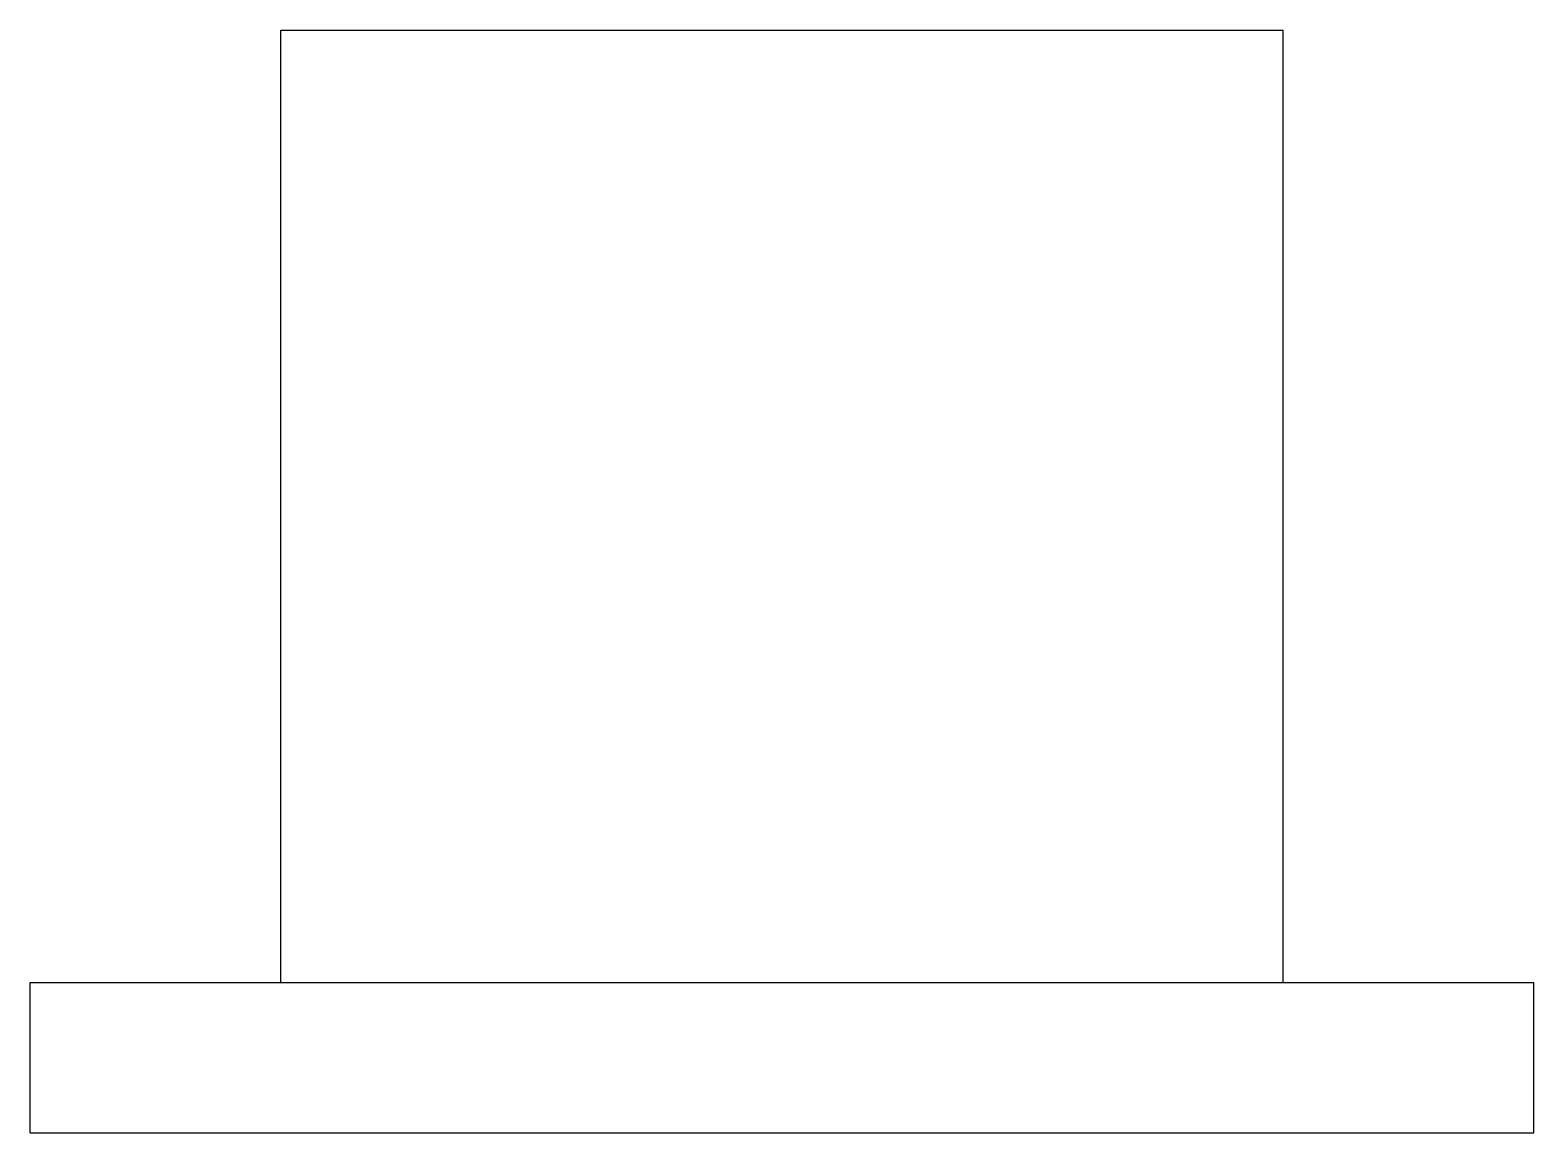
# Model space of a CAD drawing. Header units: millimetres. Extents: x -75 to 75, y -55 to 55.
import ezdxf

# ---------------------------------------------------------------- set-up
doc = ezdxf.new("R2010")
doc.units = ezdxf.units.MM
doc.layers.add('View_dust_outlet_pipe_dxf', color=7, linetype='CONTINUOUS')

msp = doc.modelspace()

# ---------------------------------------------------------------- linework, layer by layer
at = {"layer": 'View_dust_outlet_pipe_dxf'}
for p, q in [((-50, -40), (-50, 55)), ((50, -40), (50, 55)), ((-75, -55), (-75, -40)), ((75, -55), (75, -40))]:
    msp.add_line(p, q, dxfattribs=at)
for points in [[(-50, 55), (-48.75, 55), (-45.05, 55), (-39.09, 55), (-31.17, 55), (-21.69, 55), (-11.13, 55), (0, 55), (11.13, 55), (21.69, 55), (31.17, 55), (39.09, 55), (45.05, 55), (48.75, 55), (50, 55)], [(-75, -40), (-73.12, -40), (-67.57, -40), (-58.64, -40), (-46.76, -40), (-32.54, -40), (-16.69, -40), (0, -40), (16.69, -40), (32.54, -40), (46.76, -40), (58.64, -40), (67.57, -40), (73.12, -40), (75, -40)], [(-75, -55), (-73.12, -55), (-67.57, -55), (-58.64, -55), (-46.76, -55), (-32.54, -55), (-16.69, -55), (0, -55), (16.69, -55), (32.54, -55), (46.76, -55), (58.64, -55), (67.57, -55), (73.12, -55), (75, -55)]]:
    msp.add_open_spline(points, degree=1, dxfattribs=at)

doc.saveas('drawing.dxf')
